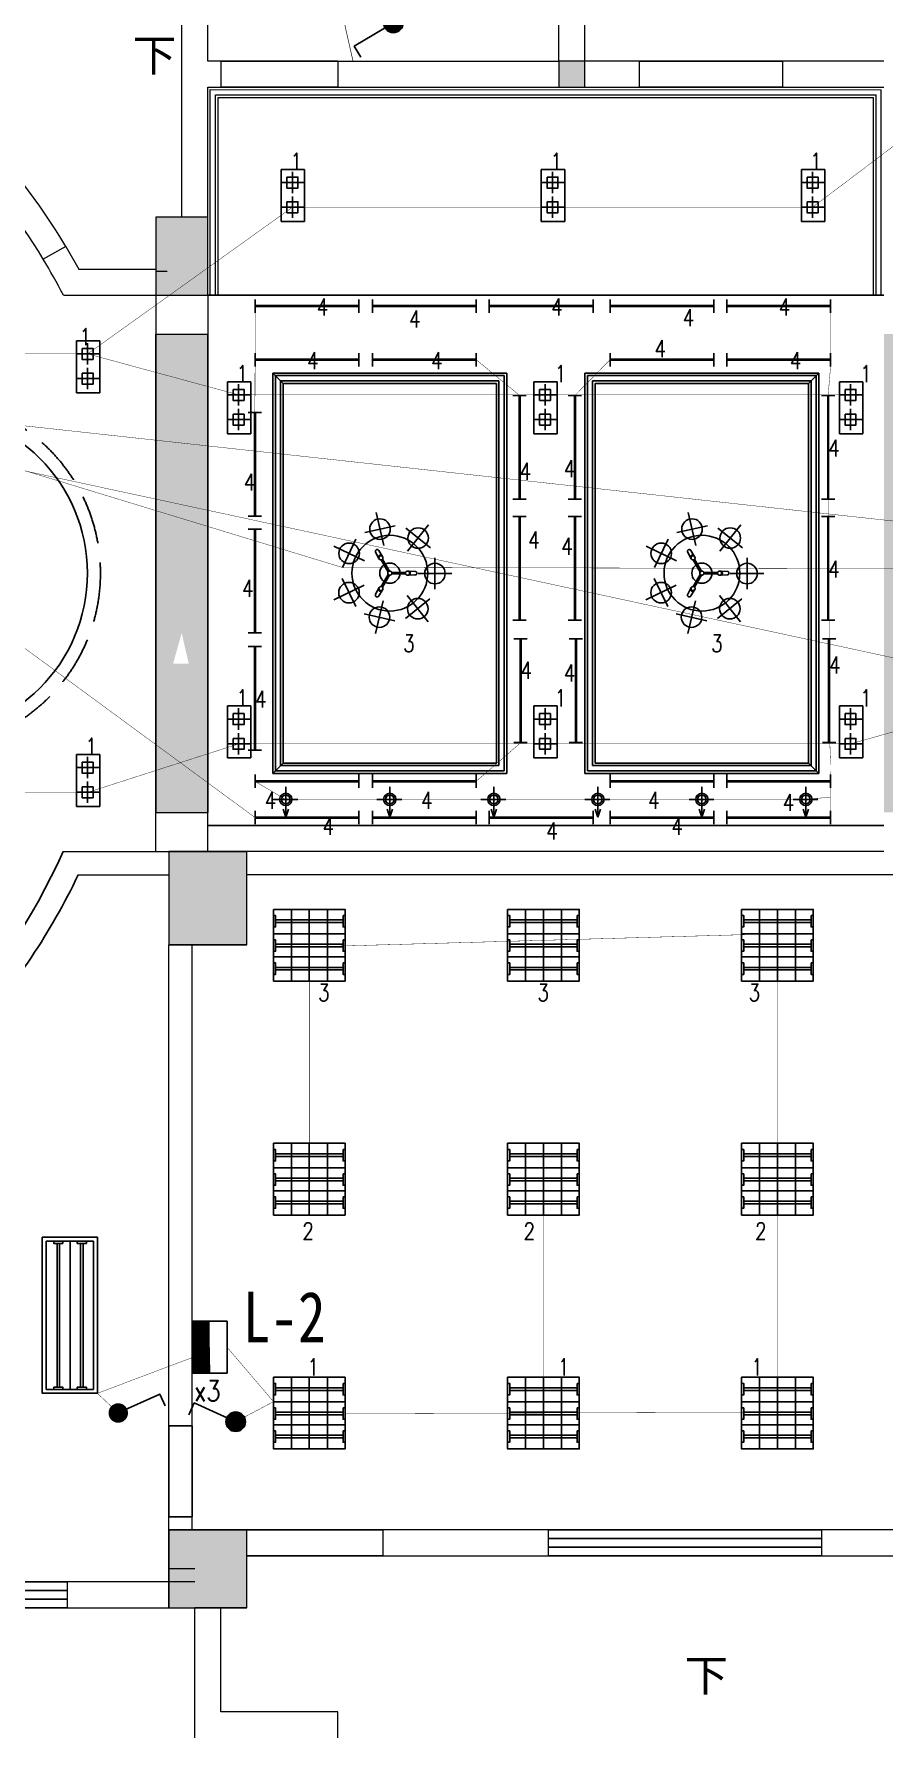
# Model space of a CAD drawing. Extents: x 1487452 to 1619693, y 165319 to 350168.
# Drawn here: x 1525824 to 1532360, y 239539 to 252647 of the extents above; entities that cross this region are included whole.
import ezdxf
from ezdxf.lldxf.tags import DXFTag

# ---------------------------------------------------------------- set-up
doc = ezdxf.new("R2010")
doc.units = 0
doc.header["$LTSCALE"] = 1000
doc.header["$MEASUREMENT"] = 0
doc.linetypes.add('DASH', pattern=[0.35, 0.25, -0.1])
doc.linetypes.add('DASHED2', pattern=[0.375, 0.25, -0.125])
doc.layers.get('0').update_dxf_attribs({"linetype": 'CONTINUOUS'})
for name, color, linetype in [('A', 6, 'CONTINUOUS'), ('COLUMN', 9, 'CONTINUOUS'), ('Dim3', 30, 'CONTINUOUS'), ('DIME', 3, 'CONTINUOUS'), ('EQUIP', 3, 'CONTINUOUS'), ('FIN', 3, 'CONTINUOUS'), ('FIT', 1, 'CONTINUOUS'), ('G', 4, 'CONTINUOUS'), ('WALL', 4, 'CONTINUOUS'), ('WINDOW', 2, 'CONTINUOUS'), ('经济技术指标', 7, 'CONTINUOUS')]:
    doc.layers.add(name, color=color, linetype=linetype)
doc.styles.add('DIM_FONT', font='SIMPLEX.shx', dxfattribs={"width": 0.8})
doc.styles.get("Standard").update_dxf_attribs({"font": 'GBENOR', "bigfont": 'GBCBIG'})
doc.styles.add('黑体', font='SIMHEI.TTF')
tags = doc.linetypes.add('HIDDEN2', pattern=[0.1875, 0.125, -0.0625]).pattern_tags.tags
tags[6:7] = [DXFTag(74, 4), DXFTag(75, 0), DXFTag(340, '0'), DXFTag(46, 1.0), DXFTag(50, 0.0), DXFTag(44, 0.0), DXFTag(45, 0.0)]
tags[4:5] = [DXFTag(74, 4), DXFTag(75, 0), DXFTag(340, '0'), DXFTag(46, 1.0), DXFTag(50, 0.0), DXFTag(44, 0.0), DXFTag(45, 0.0)]

# ---------------------------------------------------------------- blocks, each defined once
blk = doc.blocks.new('$TCHSYS$WIN2D')
for p, q in [((-0.5, 0.5), (0.5, 0.5)), ((0.5, 0.1667), (-0.5, 0.1667)), ((0.5, -0.1667), (-0.5, -0.1667)), ((-0.5, -0.5), (0.5, -0.5))]:
    blk.add_line(p, q)
blk = doc.blocks.new('kjdjhkhgfdgfd')
at = {"color": 251, "extrusion": (0, 0, -1)}
blk.add_ellipse((1091006, 399928), major_axis=(0.6, 47.4), ratio=1, start_param=4.699042, end_param=10.982227, dxfattribs=at)
at = {"color": 250, "extrusion": (0, 0, -1)}
blk.add_ellipse((1091006, 399928), major_axis=(-0.7, 33.2), ratio=1, start_param=-1.549954, end_param=4.733231, dxfattribs=at)
at = {"layer": 'DIME', "color": 250, "ltscale": 0.4}
for p, q in [((1090870, 399928), (1090930, 399949)), ((1090870, 399928), (1091102, 399928)), ((1090870, 399928), (1090930, 399908)), ((1091006, 400027), (1091006, 399836))]:
    blk.add_line(p, q, dxfattribs=at)
blk = doc.blocks.new('A$C2F2E0F0E')
at = {"layer": 'A'}
for p, q in [((0, 154), (0, 0)), ((1200, 154), (1200, 0))]:
    blk.add_line(p, q, dxfattribs=at)
at = {"layer": 'FIN', "linetype": 'DASH', "ltscale": 0.4, "const_width": 30}
blk.add_lwpolyline([(0, 77), (1200, 77)], dxfattribs=at)
blk = doc.blocks.new('_LINKPT1')
blk.add_line((0, 0), (0, 0))
blk = doc.blocks.new('A$C3A87561D')
at = {"layer": 'EQUIP'}
for p, q in [((269, 400), (0, 400)), ((0, 400), (0, 0)), ((143, 0), (134, 400)), ((269, 0), (269, 400)), ((0, 0), (269, 0))]:
    blk.add_line(p, q, dxfattribs=at)
at = {"layer": 'EQUIP', "const_width": 134}
blk.add_lwpolyline([(202, 0), (202, 400)], dxfattribs=at)
at = {"layer": 'EQUIP', "xscale": 448.0338913681917, "yscale": 448.0338913681917, "zscale": 448.0338913681917, "rotation": 90}
for p in [(134, 400), (0, 64), (269, 64)]:
    blk.add_blockref('_LINKPT1', p, dxfattribs=at)
at = {"layer": 'EQUIP', "width": 0.8, "flags": 9}
blk.add_attdef('A', (269, 64), '', height=0.0134, rotation=90, dxfattribs=at)
blk.add_attdef('A', (269, 64), '', height=0.0134, rotation=90, dxfattribs=at)
blk = doc.blocks.new('A$C14425EE4')
at = {"layer": 'EQUIP'}
blk.add_hatch(color=256, dxfattribs=at).paths.add_polyline_path([(435, 75, -1), (285, 75, -1)])
blk.add_lwpolyline([(0, 129), (41, 220), (360, 75)], dxfattribs=at)
blk = doc.blocks.new('A$C6A885A18')
at = {"layer": 'EQUIP'}
blk.add_hatch(color=256, dxfattribs=at).paths.add_polyline_path([(0, 75, 1), (150, 75, 1)])
blk.add_lwpolyline([(435, 129), (394, 220), (75, 75)], dxfattribs=at)
blk.add_circle((75, 75), 75, dxfattribs=at)
blk = doc.blocks.new('ghreageraf')
at = {"color": 250}
for p, q in [((1189459, 142967), (1189399, 143228)), ((1189308, 143070), (1189550, 143125)), ((1189634, 143104), (1189828, 142950)), ((1189648, 142922), (1189814, 143131)), ((1189306, 142848), (1189065, 142964)), ((1189132, 142794), (1189239, 143017)), ((1189864, 142870), (1189864, 142623)), ((1189237, 142484), (1189130, 142707)), ((1189731, 142746), (1189997, 142746)), ((1189304, 142653), (1189063, 142538)), ((1189824, 142545), (1189631, 142391)), ((1189645, 142572), (1189811, 142364)), ((1189546, 142373), (1189304, 142428)), ((1189455, 142531), (1189395, 142271))]:
    blk.add_line(p, q, dxfattribs=at)
at = {"color": 250, "linetype": 'DASHED2'}
for p, q in [((1189423, 142861), (1189395, 142914)), ((1189451, 142877), (1189419, 142928)), ((1189494, 142758), (1189439, 142854)), ((1189504, 142764), (1189449, 142860)), ((1189494, 142739), (1189439, 142643)), ((1189504, 142733), (1189449, 142637)), ((1189521, 142755), (1189632, 142755)), ((1189521, 142743), (1189632, 142743)), ((1189646, 142765), (1189706, 142763)), ((1189646, 142733), (1189706, 142735)), ((1189423, 142636), (1189395, 142583)), ((1189451, 142620), (1189419, 142569))]:
    blk.add_line(p, q, dxfattribs=at)
at = {"color": 250}
for centre in [(1189429, 143098), (1189731, 143027), (1189185, 142906), (1189864, 142746), (1189184, 142595), (1189728, 142468), (1189425, 142401)]:
    blk.add_circle(centre, 81.2, dxfattribs=at)
at = {"color": 251}
blk.add_ellipse((1189507, 142749), major_axis=(212, 212), ratio=1, start_param=5.497787, end_param=11.780972, dxfattribs=at)
at = {"color": 250, "linetype": 'DASHED2'}
for centre, major_axis, start_param, end_param in [((1189407, 142922), (-9.9, 9.9), 4.415582, 7.627189), ((1189433, 142876), (11.3, 11.3), 5.873678, 9.33034), ((1189437, 142870), (11.3, 11.3), 5.497787, 11.780972), ((1189507, 142749), (11.3, 11.3), 5.497787, 11.780972), ((1189647, 142749), (11.3, 11.3), 5.497787, 11.780972), ((1189653, 142749), (-11.3, 11.3), 2.208487, 5.665149), ((1189707, 142749), (-9.9, 9.9), 2.321187, 5.532794), ((1189407, 142575), (9.9, 9.9), 1.797589, 5.009196), ((1189433, 142621), (11.3, 11.3), 1.684888, 5.14155), ((1189437, 142627), (11.3, 11.3), 5.497787, 11.780972)]:
    blk.add_ellipse(centre, major_axis=major_axis, ratio=1, start_param=start_param, end_param=end_param, dxfattribs=at)
at = {"color": 250}
blk.add_ellipse((1189507, 142749), major_axis=(-56.6, 56.6), ratio=1, start_param=3.926991, end_param=10.210176, dxfattribs=at)
blk = doc.blocks.new('jheahfgf')
at = {"layer": '经济技术指标', "color": 251}
for p, q in [((1392474, 233587), (1392654, 233587)), ((1392474, 233587), (1392474, 233187)), ((1392654, 233587), (1392654, 233187)), ((1392474, 233187), (1392654, 233187))]:
    blk.add_line(p, q, dxfattribs=at)
at = {"layer": '经济技术指标', "color": 250}
for p, q in [((1392481, 233486), (1392646, 233486)), ((1392560, 233404), (1392560, 233569)), ((1392560, 233214), (1392560, 233379)), ((1392481, 233296), (1392646, 233296))]:
    blk.add_line(p, q, dxfattribs=at)
for points in [[(1392518, 233528), (1392518, 233444), (1392602, 233444), (1392602, 233528)], [(1392518, 233338), (1392518, 233254), (1392602, 233254), (1392602, 233338)]]:
    blk.add_lwpolyline(points, close=True, dxfattribs=at)

msp = doc.modelspace()

# ---------------------------------------------------------------- hatches: boundary and pattern name
at = {"lineweight": 13}
for points in [[(1529859.6, 252239.1), (1530059.6, 252239.1), (1530059.6, 252439.1), (1529859.6, 252439.1)], [(1526759.6, 250639.1), (1527159.6, 250639.1), (1527159.6, 251239.1), (1526759.6, 251239.1)], [(1526859.6, 245639.1), (1527459.6, 245639.1), (1527459.6, 246359.1), (1526859.6, 246359.1)], [(1526859.6, 240539.1), (1527459.6, 240539.1), (1527459.6, 241139.1), (1526859.6, 241139.1)]]:
    msp.add_hatch(color=256, dxfattribs=at).paths.add_polyline_path(points)
at = {"layer": 'DIME', "ltscale": 0.4}
h = msp.add_hatch(dxfattribs=at)
h.set_pattern_fill('AR-SAND', color=250, scale=80, angle=45, style=0, double=1)
h.set_pattern_definition([(82.5, (124813.57, 19028.31), (-112.561055, 105.43417), [0, -121.6, 0, -136, 0, -130]), (52.5, (124813.57, 19028.3), (-59.531, 259.758378), [0, -65.6, 0, -109.6, 0, -42]), (12.5, (124743.99, 18958.73), (175.842342, 176.482591), [0, -40, 0, -144, 0, -188]), (2.5, (124744, 18958.73), (120.403373, 219.701028), [0, -20, 0, -94.4, 0, -108])])
h.paths.add_polyline_path([(1527159.6, 250339.1), (1526759.6, 250339.1), (1526759.6, 246659.1), (1527159.6, 246659.1), (1527159.6, 247637.4), (1526959.5, 247637.4), (1526959.5, 247803.4), (1526893.4, 247803.4), (1526959.5, 248038.5), (1527013.9, 247803.4), (1526959.5, 247803.4), (1526959.5, 247637.4), (1527159.6, 247637.4)])
h.paths.add_polyline_path([(1532759.6, 250339.1), (1532359.6, 250339.1), (1532359.6, 246659.1), (1532759.6, 246659.1), (1532759.6, 248280.2), (1532541.7, 248280.2), (1532541.7, 248446.2), (1532475.6, 248446.2), (1532541.7, 248681.4), (1532596.1, 248446.2), (1532541.7, 248446.2), (1532541.7, 248280.2), (1532759.6, 248280.2)])
h.paths.add_polyline_path([(1527058.8, 248145.2), (1528258.8, 248145.2), (1528258.8, 247582.7), (1527058.8, 247582.7)], flags=9)
h.paths.add_polyline_path([(1532641, 248788), (1533841, 248788), (1533841, 248225.5), (1532641, 248225.5)], flags=9)
at = {"layer": 'EQUIP'}
msp.add_hatch(color=256, dxfattribs=at).paths.add_polyline_path([(1527449.8, 241971.6, -1), (1527299.8, 241971.6, -1)])

# ---------------------------------------------------------------- linework, layer by layer
at = {"lineweight": 13}
for p, q in [((1526959.6, 251239.1), (1526959.6, 254889.1)), ((1530059.6, 252439.1), (1530059.6, 254039.1)), ((1527159.6, 252439), (1527159.6, 253939.1)), ((1529859.6, 252439.1), (1529859.6, 253939.1)), ((1527259.6, 252439), (1527159.6, 252439)), ((1527259.6, 252439), (1527259.6, 252239)), ((1528159.6, 252439.1), (1529859.6, 252439.1)), ((1528159.6, 252439.1), (1528159.6, 252239.1)), ((1530059.6, 252439.1), (1529859.6, 252439.1)), ((1529859.6, 252439.1), (1529859.6, 252239.1)), ((1530479.6, 252439.1), (1530059.6, 252439.1)), ((1530059.6, 252239.1), (1530059.6, 252439.1)), ((1530479.6, 252239.1), (1530479.6, 252439.1)), ((1532359.6, 252439.1), (1531579.6, 252439.1)), ((1531579.6, 252439.1), (1531579.6, 252239.1)), ((1527159.6, 251239.1), (1527159.6, 252239.1)), ((1527159.6, 252239.1), (1527259.6, 252239.1)), ((1528159.6, 252239.1), (1529859.6, 252239.1)), ((1529859.6, 252239.1), (1530059.6, 252239.1)), ((1529959.6, 252239.1), (1530479.6, 252239.1)), ((1531579.6, 252239.1), (1532359.6, 252239.1)), ((1527159.6, 251239.1), (1526759.6, 251239.1)), ((1526759.6, 251239.1), (1526759.6, 250639.1)), ((1527159.6, 250639.1), (1527159.6, 251239.1)), ((1526069.5, 251012.5), (1525894.1, 250916)), ((1526069.5, 251012.5), (1526169.2, 250839.1)), ((1526169.2, 250839.1), (1526759.6, 250839.1)), ((1526848.3, 250819.1), (1526759.6, 250819.1)), ((1526049.4, 250639.1), (1526759.6, 250639.1)), ((1526759.6, 250639.1), (1527159.6, 250639.1)), ((1526759.6, 250639.1), (1526759.6, 250339.1)), ((1527159.6, 250639.1), (1527159.6, 250339.1)), ((1526759.6, 250339.1), (1527159.6, 250339.1)), ((1526759.6, 246359.1), (1526759.6, 246659.1)), ((1526759.6, 246659.1), (1527159.6, 246659.1)), ((1527159.6, 246359.1), (1527159.6, 246659.1)), ((1526048.5, 246359.1), (1526859.6, 246359.1)), ((1526859.6, 246359.1), (1526859.6, 245639.1)), ((1527459.6, 245639.1), (1527459.6, 246359.1)), ((1532359.6, 246359.1), (1527459.6, 246359.1)), ((1526163.7, 246179.1), (1526859.6, 246179.1)), ((1532579.6, 246179.1), (1527459.6, 246179.1)), ((1526859.6, 241939.1), (1526859.6, 245639.1)), ((1527039.6, 241939.1), (1527039.6, 245639.1)), ((1526859.6, 241139.1), (1526859.6, 241239.1)), ((1527039.6, 241139.1), (1527039.6, 241239.1)), ((1527459.6, 240539.1), (1527459.6, 241139.1)), ((1528509.6, 240939.1), (1528509.6, 241139.1)), ((1529779.6, 241139.1), (1528509.6, 241139.1)), ((1529779.6, 240939.1), (1529779.6, 241139.1)), ((1532579.6, 241139.1), (1531879.6, 241139.1)), ((1531879.6, 241139.1), (1531879.6, 240939.1)), ((1528509.6, 240939.1), (1529779.6, 240939.1)), ((1531879.6, 240939.1), (1533159.6, 240939.1)), ((1527059.6, 240839.1), (1526859.6, 240839.1)), ((1526079.6, 240739.1), (1526079.6, 240539.1)), ((1527059.6, 240739.1), (1526079.6, 240739.1)), ((1526859.6, 240539.1), (1526859.6, 240739.1)), ((1526079.6, 240539.1), (1527259.6, 240539.1)), ((1527059.6, 239539.1), (1527059.6, 240539.1)), ((1527259.6, 239739.1), (1527259.6, 240539.1)), ((1528159.6, 239739.1), (1527259.6, 239739.1)), ((1528159.6, 239539.1), (1528159.6, 239739.1))]:
    msp.add_line(p, q, dxfattribs=at)
at = {"color": 250, "lineweight": 13}
for p, q in [((1527179.6, 252219.1), (1532339.6, 252219)), ((1527179.6, 250639.1), (1527179.6, 252219.1)), ((1532339.6, 250639.1), (1532339.6, 252219)), ((1527219.6, 252179.1), (1532299.6, 252179)), ((1527219.6, 250639.1), (1527219.6, 252179.1)), ((1532299.6, 250639.1), (1532299.6, 252179))]:
    msp.add_line(p, q, dxfattribs=at)
at = {"color": 251, "lineweight": 13}
for p, q in [((1527239.6, 252159.1), (1532279.6, 252159)), ((1527239.6, 250639.1), (1527239.6, 252159.1)), ((1532279.6, 250639.1), (1532279.6, 252159))]:
    msp.add_line(p, q, dxfattribs=at)
for radius, start, end in [(5187.7, 31.01982, 57.06645), (4987.7, 31.10846, 57.02216)]:
    msp.add_arc((1521623.7, 248339.1), radius, start, end, dxfattribs=at)
at = {"lineweight": 13}
msp.add_arc((1521623.7, 248339.1), 4987.7, 27.46051, 31.10846, dxfattribs=at)
at = {"layer": 'COLUMN', "linetype": 'Continuous'}
for p, q in [((1527459.6, 246359.1), (1526859.6, 246359.1)), ((1526859.6, 245639.1), (1527459.6, 245639.1)), ((1527039.6, 241939.1), (1526859.6, 241939.1)), ((1527039.6, 241239.1), (1526859.6, 241239.1)), ((1527459.6, 241139.1), (1526859.6, 241139.1)), ((1526859.6, 241139.1), (1526859.6, 240539.1)), ((1527059.6, 240539.1), (1527459.6, 240539.1))]:
    msp.add_line(p, q, dxfattribs=at)
at = {"layer": 'Dim3', "color": 7, "ltscale": 0.4}
for radius, start, end in [(4847.7, 295.76409, 335.8929), (5027.7, 317.90842, 334.5564)]:
    msp.add_arc((1521623.7, 248339.1), radius, start, end, dxfattribs=at)
at = {"layer": 'DIME', "color": 251, "ltscale": 0.4}
for p, q in [((1527259.6, 252439), (1528159.6, 252439.1)), ((1530479.6, 252439.1), (1531579.6, 252439.1)), ((1528159.6, 252239.1), (1527259.6, 252239)), ((1531579.6, 252239.1), (1530479.6, 252239.1)), ((1527159.6, 250639.1), (1532359.6, 250639.1)), ((1526759.6, 250339.1), (1526759.6, 246659.1)), ((1527159.6, 250339.1), (1527159.6, 246659.1)), ((1527659.6, 250039.1), (1529459.6, 250039.1)), ((1527659.6, 250039.1), (1527659.6, 246959.1)), ((1529459.6, 250039.1), (1529459.6, 246959.1)), ((1530059.6, 250039.1), (1530059.6, 246959.1)), ((1530059.6, 250039.1), (1531859.6, 250039.1)), ((1531859.6, 250039.1), (1531859.6, 246959.1)), ((1527739.6, 249959.1), (1529379.6, 249959.1)), ((1527739.6, 249959.1), (1527739.6, 247039.1)), ((1529379.6, 249959.1), (1529379.6, 247039.1)), ((1530139.6, 249959.1), (1531779.6, 249959.1)), ((1530139.6, 249959.1), (1530139.6, 247039.1)), ((1531779.6, 249959.1), (1531779.6, 247039.1)), ((1529459.6, 246959.1), (1527659.6, 246959.1)), ((1529379.6, 247039.1), (1527739.6, 247039.1)), ((1531859.6, 246959.1), (1530059.6, 246959.1)), ((1531779.6, 247039.1), (1530139.6, 247039.1)), ((1532359.6, 246559.1), (1527159.6, 246559.1)), ((1526102.2, 242220.3), (1526102.2, 243360.3)), ((1526859.6, 241939.1), (1526859.6, 241239.1)), ((1527039.6, 241239.1), (1527039.6, 241939.1)), ((1528509.6, 241139.1), (1527459.6, 241139.1)), ((1528509.6, 240939.1), (1527459.6, 240939.1))]:
    msp.add_line(p, q, dxfattribs=at)
at = {"layer": 'DIME', "color": 250, "ltscale": 0.4}
for p, q in [((1527739.6, 249959.1), (1527659.6, 250039.1)), ((1527679.6, 250019.1), (1529439.6, 250019.1)), ((1527679.6, 250019.1), (1527679.6, 246979.1)), ((1527719.6, 249979.1), (1529399.6, 249979.1)), ((1527719.6, 249979.1), (1527719.6, 247019.1)), ((1529399.6, 249979.1), (1529399.6, 247019.1)), ((1529439.6, 250019.1), (1529439.6, 246979.1)), ((1530079.6, 250019.1), (1531839.6, 250019.1)), ((1530079.6, 250019.1), (1530079.6, 246979.1)), ((1530119.6, 249979.1), (1531799.6, 249979.1)), ((1530119.6, 249979.1), (1530119.6, 247019.1)), ((1531779.6, 249959.1), (1531859.6, 250039.1)), ((1531799.6, 249979.1), (1531799.6, 247019.1)), ((1531839.6, 250019.1), (1531839.6, 246979.1)), ((1527739.6, 247039.1), (1527659.6, 246959.1)), ((1529439.6, 246979.1), (1527679.6, 246979.1)), ((1529399.6, 247019.1), (1527719.6, 247019.1)), ((1531839.6, 246979.1), (1530079.6, 246979.1)), ((1531799.6, 247019.1), (1530119.6, 247019.1)), ((1531779.6, 247039.1), (1531859.6, 246959.1)), ((1527802.9, 245913.3), (1527802.9, 245361.9)), ((1527940.9, 245913.3), (1527940.9, 245361.9)), ((1528080.5, 245913.3), (1528080.5, 245361.9)), ((1529602.9, 245913.3), (1529602.9, 245361.9)), ((1529740.9, 245913.3), (1529740.9, 245361.9)), ((1529880.5, 245913.3), (1529880.5, 245361.9)), ((1531402.9, 245913.3), (1531402.9, 245361.9)), ((1531540.9, 245913.3), (1531540.9, 245361.9)), ((1531680.5, 245913.3), (1531680.5, 245361.9)), ((1527681.8, 245831.8), (1528200, 245831.8)), ((1527681.8, 245811.8), (1528200, 245811.8)), ((1529481.8, 245831.8), (1530000, 245831.8)), ((1529481.8, 245811.8), (1530000, 245811.8)), ((1531281.8, 245831.8), (1531800, 245831.8)), ((1531281.8, 245811.8), (1531800, 245811.8)), ((1527665.6, 245725.8), (1528216.3, 245725.8)), ((1527681.8, 245644.3), (1528200, 245644.3)), ((1529465.6, 245725.8), (1530016.3, 245725.8)), ((1529481.8, 245644.3), (1530000, 245644.3)), ((1531265.6, 245725.8), (1531816.3, 245725.8)), ((1531281.8, 245644.3), (1531800, 245644.3)), ((1527665.6, 245548.6), (1528216.3, 245548.6)), ((1527681.8, 245624.3), (1528200, 245624.3)), ((1529465.6, 245548.6), (1530016.3, 245548.6)), ((1529481.8, 245624.3), (1530000, 245624.3)), ((1531265.6, 245548.6), (1531816.3, 245548.6)), ((1531281.8, 245624.3), (1531800, 245624.3)), ((1527681.8, 245467.1), (1528200, 245467.1)), ((1527681.8, 245447.1), (1528200, 245447.1)), ((1529481.8, 245467.1), (1530000, 245467.1)), ((1529481.8, 245447.1), (1530000, 245447.1)), ((1531281.8, 245467.1), (1531800, 245467.1)), ((1531281.8, 245447.1), (1531800, 245447.1)), ((1527802.9, 244113.3), (1527802.9, 243561.9)), ((1527940.9, 244113.3), (1527940.9, 243561.9)), ((1528080.5, 244113.3), (1528080.5, 243561.9)), ((1529602.9, 244113.3), (1529602.9, 243561.9)), ((1529740.9, 244113.3), (1529740.9, 243561.9)), ((1529880.5, 244113.3), (1529880.5, 243561.9)), ((1531402.9, 244113.3), (1531402.9, 243561.9)), ((1531540.9, 244113.3), (1531540.9, 243561.9)), ((1531680.5, 244113.3), (1531680.5, 243561.9)), ((1527681.8, 244031.8), (1528200, 244031.8)), ((1527681.8, 244011.8), (1528200, 244011.8)), ((1529481.8, 244031.8), (1530000, 244031.8)), ((1529481.8, 244011.8), (1530000, 244011.8)), ((1531281.8, 244031.8), (1531800, 244031.8)), ((1531281.8, 244011.8), (1531800, 244011.8)), ((1527665.6, 243925.8), (1528216.3, 243925.8)), ((1527681.8, 243844.3), (1528200, 243844.3)), ((1527681.8, 243824.3), (1528200, 243824.3)), ((1529465.6, 243925.8), (1530016.3, 243925.8)), ((1529481.8, 243844.3), (1530000, 243844.3)), ((1529481.8, 243824.3), (1530000, 243824.3)), ((1531265.6, 243925.8), (1531816.3, 243925.8)), ((1531281.8, 243844.3), (1531800, 243844.3)), ((1531281.8, 243824.3), (1531800, 243824.3)), ((1527665.6, 243748.6), (1528216.3, 243748.6)), ((1529465.6, 243748.6), (1530016.3, 243748.6)), ((1531265.6, 243748.6), (1531816.3, 243748.6)), ((1527681.8, 243667.1), (1528200, 243667.1)), ((1527681.8, 243647.1), (1528200, 243647.1)), ((1529481.8, 243667.1), (1530000, 243667.1)), ((1529481.8, 243647.1), (1530000, 243647.1)), ((1531281.8, 243667.1), (1531800, 243667.1)), ((1531281.8, 243647.1), (1531800, 243647.1)), ((1526001, 243343.6), (1526001, 242237)), ((1526021, 243343.6), (1526021, 242237)), ((1526181.7, 243343.6), (1526181.7, 242237)), ((1526201.7, 243343.6), (1526201.7, 242237)), ((1527681.8, 242231.8), (1528200, 242231.8)), ((1527802.9, 242313.3), (1527802.9, 241761.9)), ((1527940.9, 242313.3), (1527940.9, 241761.9)), ((1528080.5, 242313.3), (1528080.5, 241761.9)), ((1529481.8, 242231.8), (1530000, 242231.8)), ((1529602.9, 242313.3), (1529602.9, 241761.9)), ((1529740.9, 242313.3), (1529740.9, 241761.9)), ((1529880.5, 242313.3), (1529880.5, 241761.9)), ((1531281.8, 242231.8), (1531800, 242231.8)), ((1531402.9, 242313.3), (1531402.9, 241761.9)), ((1531540.9, 242313.3), (1531540.9, 241761.9)), ((1531680.5, 242313.3), (1531680.5, 241761.9)), ((1527665.6, 242125.8), (1528216.3, 242125.8)), ((1527681.8, 242211.8), (1528200, 242211.8)), ((1529465.6, 242125.8), (1530016.3, 242125.8)), ((1529481.8, 242211.8), (1530000, 242211.8)), ((1531265.6, 242125.8), (1531816.3, 242125.8)), ((1531281.8, 242211.8), (1531800, 242211.8)), ((1527681.8, 242044.3), (1528200, 242044.3)), ((1527681.8, 242024.3), (1528200, 242024.3)), ((1529481.8, 242044.3), (1530000, 242044.3)), ((1529481.8, 242024.3), (1530000, 242024.3)), ((1531281.8, 242044.3), (1531800, 242044.3)), ((1531281.8, 242024.3), (1531800, 242024.3)), ((1527665.6, 241948.6), (1528216.3, 241948.6)), ((1527681.8, 241867.1), (1528200, 241867.1)), ((1527681.8, 241847.1), (1528200, 241847.1)), ((1529465.6, 241948.6), (1530016.3, 241948.6)), ((1529481.8, 241867.1), (1530000, 241867.1)), ((1529481.8, 241847.1), (1530000, 241847.1)), ((1531265.6, 241948.6), (1531816.3, 241948.6)), ((1531281.8, 241867.1), (1531800, 241867.1)), ((1531281.8, 241847.1), (1531800, 241847.1))]:
    msp.add_line(p, q, dxfattribs=at)
at = {"layer": 'DIME', "color": 4, "ltscale": 0.4}
for points, const_width in [([(1528144, 253025), (1528277, 252439.1)], 5), ([(1531943.7, 247196.2), (1531949.5, 247026.8)], 3), ([(1531949.5, 246975.7), (1531949.5, 246670.6)], 3), ([(1528216.3, 242034.3), (1531540.9, 242044.3), (1531540.9, 245725.8), (1527940.9, 245624.3), (1527940.9, 243844.3)], 3), ([(1529740.9, 242037.6), (1529740.9, 243561.9)], 3), ([(1527665.6, 242125.8), (1527308.4, 242544.9)], 3), ([(1526311, 242190.3), (1527039.6, 242464.6)], 3), ([(1526311, 242190.3), (1526471.6, 242038.7)], 3), ([(1527665.6, 242125.8), (1527374.8, 241971.6)], 3)]:
    msp.add_lwpolyline(points, dxfattribs=dict(at, const_width=const_width))
at = {"layer": 'DIME', "color": 251, "ltscale": 0.4}
for points in [[(1527665.6, 245913.3), (1528216.3, 245913.3), (1528216.3, 245361.9), (1527665.6, 245361.9)], [(1529465.6, 245913.3), (1530016.3, 245913.3), (1530016.3, 245361.9), (1529465.6, 245361.9)], [(1531265.6, 245913.3), (1531816.3, 245913.3), (1531816.3, 245361.9), (1531265.6, 245361.9)], [(1527665.6, 244113.3), (1528216.3, 244113.3), (1528216.3, 243561.9), (1527665.6, 243561.9)], [(1529465.6, 244113.3), (1530016.3, 244113.3), (1530016.3, 243561.9), (1529465.6, 243561.9)], [(1531265.6, 244113.3), (1531816.3, 244113.3), (1531816.3, 243561.9), (1531265.6, 243561.9)], [(1526311, 242190.3), (1526311, 243390.3), (1525887.5, 243390.3), (1525887.5, 242190.3)], [(1526281, 242220.3), (1526281, 243360.3), (1525917.5, 243360.3), (1525917.5, 242220.3)], [(1527665.6, 242313.3), (1528216.3, 242313.3), (1528216.3, 241761.9), (1527665.6, 241761.9)], [(1527665.6, 242265.7), (1527681.8, 242265.7), (1527681.8, 242177.9), (1527665.6, 242177.9)], [(1528200, 242265.7), (1528216.3, 242265.7), (1528216.3, 242177.9), (1528200, 242177.9)], [(1529465.6, 242313.3), (1530016.3, 242313.3), (1530016.3, 241761.9), (1529465.6, 241761.9)], [(1531265.6, 242313.3), (1531816.3, 242313.3), (1531816.3, 241761.9), (1531265.6, 241761.9)]]:
    msp.add_lwpolyline(points, close=True, dxfattribs=at)
at = {"layer": 'DIME', "color": 250, "ltscale": 0.4}
for points in [[(1527665.6, 245865.7), (1527681.8, 245865.7), (1527681.8, 245777.9), (1527665.6, 245777.9)], [(1528200, 245865.7), (1528216.3, 245865.7), (1528216.3, 245777.9), (1528200, 245777.9)], [(1529465.6, 245865.7), (1529481.8, 245865.7), (1529481.8, 245777.9), (1529465.6, 245777.9)], [(1530000, 245865.7), (1530016.3, 245865.7), (1530016.3, 245777.9), (1530000, 245777.9)], [(1531265.6, 245865.7), (1531281.8, 245865.7), (1531281.8, 245777.9), (1531265.6, 245777.9)], [(1531800, 245865.7), (1531816.3, 245865.7), (1531816.3, 245777.9), (1531800, 245777.9)], [(1527665.6, 245678.2), (1527681.8, 245678.2), (1527681.8, 245590.4), (1527665.6, 245590.4)], [(1528200, 245678.2), (1528216.3, 245678.2), (1528216.3, 245590.4), (1528200, 245590.4)], [(1529465.6, 245678.2), (1529481.8, 245678.2), (1529481.8, 245590.4), (1529465.6, 245590.4)], [(1530000, 245678.2), (1530016.3, 245678.2), (1530016.3, 245590.4), (1530000, 245590.4)], [(1531265.6, 245678.2), (1531281.8, 245678.2), (1531281.8, 245590.4), (1531265.6, 245590.4)], [(1531800, 245678.2), (1531816.3, 245678.2), (1531816.3, 245590.4), (1531800, 245590.4)], [(1527665.6, 245501), (1527681.8, 245501), (1527681.8, 245413.2), (1527665.6, 245413.2)], [(1528200, 245501), (1528216.3, 245501), (1528216.3, 245413.2), (1528200, 245413.2)], [(1529465.6, 245501), (1529481.8, 245501), (1529481.8, 245413.2), (1529465.6, 245413.2)], [(1530000, 245501), (1530016.3, 245501), (1530016.3, 245413.2), (1530000, 245413.2)], [(1531265.6, 245501), (1531281.8, 245501), (1531281.8, 245413.2), (1531265.6, 245413.2)], [(1531800, 245501), (1531816.3, 245501), (1531816.3, 245413.2), (1531800, 245413.2)], [(1527665.6, 244065.7), (1527681.8, 244065.7), (1527681.8, 243977.9), (1527665.6, 243977.9)], [(1528200, 244065.7), (1528216.3, 244065.7), (1528216.3, 243977.9), (1528200, 243977.9)], [(1529465.6, 244065.7), (1529481.8, 244065.7), (1529481.8, 243977.9), (1529465.6, 243977.9)], [(1530000, 244065.7), (1530016.3, 244065.7), (1530016.3, 243977.9), (1530000, 243977.9)], [(1531265.6, 244065.7), (1531281.8, 244065.7), (1531281.8, 243977.9), (1531265.6, 243977.9)], [(1531800, 244065.7), (1531816.3, 244065.7), (1531816.3, 243977.9), (1531800, 243977.9)], [(1527665.6, 243878.2), (1527681.8, 243878.2), (1527681.8, 243790.4), (1527665.6, 243790.4)], [(1528200, 243878.2), (1528216.3, 243878.2), (1528216.3, 243790.4), (1528200, 243790.4)], [(1529465.6, 243878.2), (1529481.8, 243878.2), (1529481.8, 243790.4), (1529465.6, 243790.4)], [(1530000, 243878.2), (1530016.3, 243878.2), (1530016.3, 243790.4), (1530000, 243790.4)], [(1531265.6, 243878.2), (1531281.8, 243878.2), (1531281.8, 243790.4), (1531265.6, 243790.4)], [(1531800, 243878.2), (1531816.3, 243878.2), (1531816.3, 243790.4), (1531800, 243790.4)], [(1527665.6, 243701), (1527681.8, 243701), (1527681.8, 243613.2), (1527665.6, 243613.2)], [(1528200, 243701), (1528216.3, 243701), (1528216.3, 243613.2), (1528200, 243613.2)], [(1529465.6, 243701), (1529481.8, 243701), (1529481.8, 243613.2), (1529465.6, 243613.2)], [(1530000, 243701), (1530016.3, 243701), (1530016.3, 243613.2), (1530000, 243613.2)], [(1531265.6, 243701), (1531281.8, 243701), (1531281.8, 243613.2), (1531265.6, 243613.2)], [(1531800, 243701), (1531816.3, 243701), (1531816.3, 243613.2), (1531800, 243613.2)], [(1526046.1, 243343.6), (1525975.8, 243343.6), (1525975.8, 243360.3), (1526046.1, 243360.3)], [(1526226.8, 243343.6), (1526156.6, 243343.6), (1526156.6, 243360.3), (1526226.8, 243360.3)], [(1526046.1, 242220.3), (1525975.8, 242220.3), (1525975.8, 242237), (1526046.1, 242237)], [(1526226.8, 242220.3), (1526156.6, 242220.3), (1526156.6, 242237), (1526226.8, 242237)], [(1529465.6, 242265.7), (1529481.8, 242265.7), (1529481.8, 242177.9), (1529465.6, 242177.9)], [(1530000, 242265.7), (1530016.3, 242265.7), (1530016.3, 242177.9), (1530000, 242177.9)], [(1531265.6, 242265.7), (1531281.8, 242265.7), (1531281.8, 242177.9), (1531265.6, 242177.9)], [(1531800, 242265.7), (1531816.3, 242265.7), (1531816.3, 242177.9), (1531800, 242177.9)], [(1527665.6, 242078.2), (1527681.8, 242078.2), (1527681.8, 241990.4), (1527665.6, 241990.4)], [(1528200, 242078.2), (1528216.3, 242078.2), (1528216.3, 241990.4), (1528200, 241990.4)], [(1529465.6, 242078.2), (1529481.8, 242078.2), (1529481.8, 241990.4), (1529465.6, 241990.4)], [(1530000, 242078.2), (1530016.3, 242078.2), (1530016.3, 241990.4), (1530000, 241990.4)], [(1531265.6, 242078.2), (1531281.8, 242078.2), (1531281.8, 241990.4), (1531265.6, 241990.4)], [(1531800, 242078.2), (1531816.3, 242078.2), (1531816.3, 241990.4), (1531800, 241990.4)], [(1527665.6, 241901), (1527681.8, 241901), (1527681.8, 241813.2), (1527665.6, 241813.2)], [(1528200, 241901), (1528216.3, 241901), (1528216.3, 241813.2), (1528200, 241813.2)], [(1529465.6, 241901), (1529481.8, 241901), (1529481.8, 241813.2), (1529465.6, 241813.2)], [(1530000, 241901), (1530016.3, 241901), (1530016.3, 241813.2), (1530000, 241813.2)], [(1531265.6, 241901), (1531281.8, 241901), (1531281.8, 241813.2), (1531265.6, 241813.2)], [(1531800, 241901), (1531816.3, 241901), (1531816.3, 241813.2), (1531800, 241813.2)]]:
    msp.add_lwpolyline(points, close=True, dxfattribs=at)
at = {"layer": 'DIME', "color": 250, "linetype": 'DASH', "ltscale": 1.5}
msp.add_circle((1524984.6, 248499), 1350, dxfattribs=at)
at = {"layer": 'DIME', "color": 251, "ltscale": 0.4}
msp.add_circle((1524984.6, 248499), 1250, dxfattribs=at)
at = {"layer": 'EQUIP'}
msp.add_lwpolyline([(1527014.8, 242025.3), (1527056.2, 242116.3), (1527374.8, 241971.6)], dxfattribs=at)
msp.add_circle((1527374.8, 241971.6), 75, dxfattribs=at)
at = {"layer": 'G', "color": 4, "ltscale": 0.4, "const_width": 3}
for points in [[(1522240, 250694.6), (1523598.9, 250186.3), (1526235.8, 250186.3), (1527811.4, 251314.8), (1529811.4, 251315.2), (1531811.4, 251315.2), (1533852.4, 252856.2)], [(1527523.7, 250503.2), (1527523.7, 250141.5), (1527522.7, 249736.8)], [(1531930.7, 249867.1), (1531949.5, 250090.4), (1531949.5, 250554.3)], [(1522473.7, 249992.4), (1536203.6, 247036.3), (1536156.5, 246659.1), (1536956.5, 246659.1), (1537756.5, 246659.1), (1540059.6, 246896.2), (1540059.6, 247693.2), (1540059.6, 248496.2), (1540059.6, 249296.2), (1540059.6, 250096.2), (1540157.3, 250481.4)], [(1522577.1, 250256.9), (1528195.3, 248543.3), (1537375.3, 248525)], [(1522577.1, 250256.9), (1527523.7, 246619.5)], [(1526235.8, 250186.3), (1527400, 249870.5), (1529753.9, 249870.9), (1532103.2, 249870.9)], [(1529224.2, 250141.5), (1529557.8, 249867.1)], [(1530253.7, 250141.5), (1529983.6, 249867.1)], [(1522473.7, 249992.4), (1533002, 248838.1)], [(1531930.7, 248935.8), (1531930.7, 249068.8)], [(1531938.1, 247994.5), (1531938.1, 248137.5)], [(1534042.4, 247735.4), (1532106.1, 247187), (1529756.8, 247187), (1527400, 247187), (1526238.7, 246813.8), (1523596, 246814.2)], [(1529557.8, 247187), (1529224.2, 246898.4)], [(1531949.5, 246776.8), (1531759.6, 246759.1), (1530956.5, 246759.1), (1530156.5, 246759.1), (1529359.6, 246759.1), (1528556.5, 246759.1), (1527756.5, 246759.1), (1527523.7, 246898.4)]]:
    msp.add_lwpolyline(points, dxfattribs=at)
at = {"layer": 'WINDOW', "linetype": 'Continuous'}
for p, q in [((1531879.6, 241139.1), (1529779.6, 241139.1)), ((1529779.6, 241072.1), (1531879.6, 241072.1)), ((1529779.6, 241006.1), (1531879.6, 241006.1)), ((1529779.6, 240939.1), (1531879.6, 240939.1))]:
    msp.add_line(p, q, dxfattribs=at)

# ---------------------------------------------------------------- block references
at = {"layer": 'DIME', "color": 1}
for p in [(135251, 18018.5), (137251, 18018.5), (139251, 18018.5), (133675.5, 16700.4), (134836.7, 16384.6), (137193.5, 16384.6), (139542.9, 16384.6), (134836.7, 13890.7), (137193.5, 13890.7), (139542.9, 13890.7), (133675.5, 13517.5)]:
    msp.add_blockref('jheahfgf', p, dxfattribs=at)
at = {"layer": 'DIME', "color": 251, "xscale": 0.9720000000670552, "yscale": 0.9720000000088475, "zscale": 0.9719999999999998}
for p in [(372359.2, 109747.4), (374759.2, 109747.4)]:
    msp.add_blockref('ghreageraf', p, dxfattribs=at)
at = {"layer": 'DIME', "color": 4, "ltscale": 0.4, "xscale": 0.6652799993753434, "yscale": 0.6652799993753434, "zscale": 0.6652800000000001, "rotation": 270}
msp.add_blockref('A$C2F2E0F0E', (1527471.6, 248838.1), dxfattribs=at)
at = {"layer": 'DIME', "color": 250, "rotation": 90}
for p in [(1927687.9, -844246.6), (1928487.9, -844246.6), (1929287.9, -844246.6), (1930087.9, -844246.6), (1930887.9, -844246.6), (1931687.9, -844246.6)]:
    msp.add_blockref('kjdjhkhgfdgfd', p, dxfattribs=at)
at = {"layer": 'FIN', "linetype": 'HIDDEN2', "xscale": 0.6652799993753434, "yscale": 0.6652799993753434, "zscale": 0.6652800000000001}
for p, rotation in [((1528322.1, 250605.4), 180), ((1529224.2, 250605.4), 180), ((1530122.9, 250605.4), 180), ((1531052, 250605.4), 180), ((1531949.5, 250605.4), 180), ((1528322.1, 250192.6), 180), ((1529224.2, 250192.6), 180), ((1531052, 250192.6), 180), ((1531949.5, 250192.6), 180), ((1529506.7, 249867.1), 270), ((1529932.5, 249867.1), 270), ((1531879.6, 249867.1), 270), ((1527471.6, 249736.8), 270), ((1529506.7, 248935.8), 270), ((1529932.5, 248935.8), 270), ((1531879.6, 248935.8), 270), ((1529514, 247994.5), 270), ((1529939.8, 247994.5), 270), ((1531886.9, 247994.5), 270), ((1527471.6, 247935.9), 270), ((1528322.1, 246949.5), 180), ((1529224.2, 246949.5), 180), ((1531052, 246949.5), 180), ((1531949.5, 246949.5), 180), ((1528322.1, 246670.6), 180), ((1529224.2, 246670.6), 180), ((1530122.9, 246670.6), 180), ((1531052, 246670.6), 180), ((1531949.5, 246670.6), 180)]:
    msp.add_blockref('A$C2F2E0F0E', p, dxfattribs=dict(at, rotation=rotation))
at = {"layer": 'FIT', "color": 1, "ltscale": 0.4, "rotation": 180}
msp.add_blockref('A$C3A87561D', (1527308.4, 242744.9), dxfattribs=at)
at = {"layer": 'G', "color": 1, "ltscale": 0.4, "xscale": -1, "rotation": 55.14366165099969}
msp.add_blockref('A$C6A885A18', (1528691.6, 252751.2), dxfattribs=at)
at = {"layer": 'G', "color": 1, "ltscale": 0.4, "xscale": -1}
msp.add_blockref('A$C14425EE4', (1526831.6, 241963.7), dxfattribs=at)
at = {"layer": 'WINDOW', "linetype": 'Continuous', "xscale": 2100, "yscale": 200, "zscale": 2100, "rotation": 180}
msp.add_blockref('$TCHSYS$WIN2D', (1525029.6, 240639.1), dxfattribs=at)

# ---------------------------------------------------------------- texts
at = {"layer": 'Dim3', "color": 2, "ltscale": 0.4, "style": '黑体'}
msp.add_text('下', height=245.8, dxfattribs=at).set_placement((1526583, 252361.4))
at = {"layer": 'EQUIP', "width": 204.162, "style": 'DIM_FONT'}
for s, insert, char_height, attachment_point in [('1', (1527794.9, 251731.4), 130, 1), ('1', (1529794.9, 251731.4), 130, 1), ('1', (1531791, 251731.4), 130, 1), ('4', (1527997.7, 250612.8), 130, 1), ('4', (1528707.6, 250519), 130, 1), ('4', (1529800.7, 250612.8), 130, 1), ('4', (1530811.9, 250530.7), 130, 1), ('4', (1531550.3, 250612.8), 130, 1), ('1', (1526173.5, 250382.4), 130, 1), ('4', (1530595.6, 250291.2), 130, 1), ('1', (1527380.6, 250097.6), 130, 1), ('4', (1527922.9, 250199.9), 130, 1), ('4', (1528877.1, 250199.9), 130, 1), ('1', (1529827.4, 250097.6), 130, 1), ('4', (1531636.1, 250199.9), 130, 1), ('1', (1532176.7, 250097.6), 130, 1), ('4', (1531930.7, 249526.4), 130, 1), ('4', (1529557.8, 249348.4), 130, 1), ('4', (1529898.5, 249368.7), 130, 1), ('4', (1527437.1, 249264.7), 130, 1), ('4', (1529624.1, 248819.4), 130, 1), ('4', (1529878.3, 248770.3), 130, 1), ('4', (1531930.7, 248595.1), 130, 1), ('4', (1527423.3, 248447.5), 130, 1), ('3', (1528662.2, 248024.2), 130, 1), ('3', (1531030.4, 248024.2), 130, 1), ('4', (1529565.1, 247816.9), 130, 1), ('4', (1529898.5, 247796.6), 130, 1), ('4', (1531938.1, 247858.5), 130, 1), ('1', (1527380.6, 247603.6), 130, 1), ('4', (1527522.7, 247595.2), 130, 1), ('1', (1529827.4, 247603.6), 130, 1), ('1', (1532176.7, 247603.6), 130, 1), ('1', (1526219.3, 247230.5), 130, 1), ('4', (1527597.4, 246817.5), 130, 1), ('4', (1530545.7, 246817.5), 130, 1), ('4', (1528800.4, 246816.3), 130, 1), ('4', (1531580.7, 246800.2), 130, 1), ('4', (1528042.5, 246617.5), 130, 1), ('4', (1529763, 246581.3), 130, 1), ('4', (1530725, 246617.5), 130, 1), ('3', (1528008.4, 245337.8), 130, 1), ('3', (1529695.1, 245337.8), 130, 1), ('3', (1531319.1, 245337.8), 130, 1), ('2', (1527887.3, 243502.3), 130, 1), ('2', (1529588.1, 243502.3), 130, 1), ('2', (1531368.7, 243502.3), 130, 1), ('1', (1527926.9, 242457.3), 130, 1), ('1', (1529852.9, 242457.3), 130, 1), ('1', (1531339.7, 242457.3), 130, 1), ('x3', (1527258.3, 242288.7), 160, 3)]:
    msp.add_mtext(s, dxfattribs=dict(at, insert=insert, char_height=char_height, attachment_point=attachment_point))
at = {"layer": 'EQUIP', "color": 1, "insert": (1527428.8, 242972.2), "char_height": 390, "width": 3398.72, "attachment_point": 1, "style": 'DIM_FONT'}
msp.add_mtext('{\\fNSimSun|b0|i0|c134|p49;L-2}', dxfattribs=at)
at = {"layer": 'WALL', "color": 0, "linetype": 'Continuous', "style": '黑体'}
msp.add_text('下', height=245.8, dxfattribs=at).set_placement((1530826.7, 239897.5))

doc.saveas('drawing.dxf')
